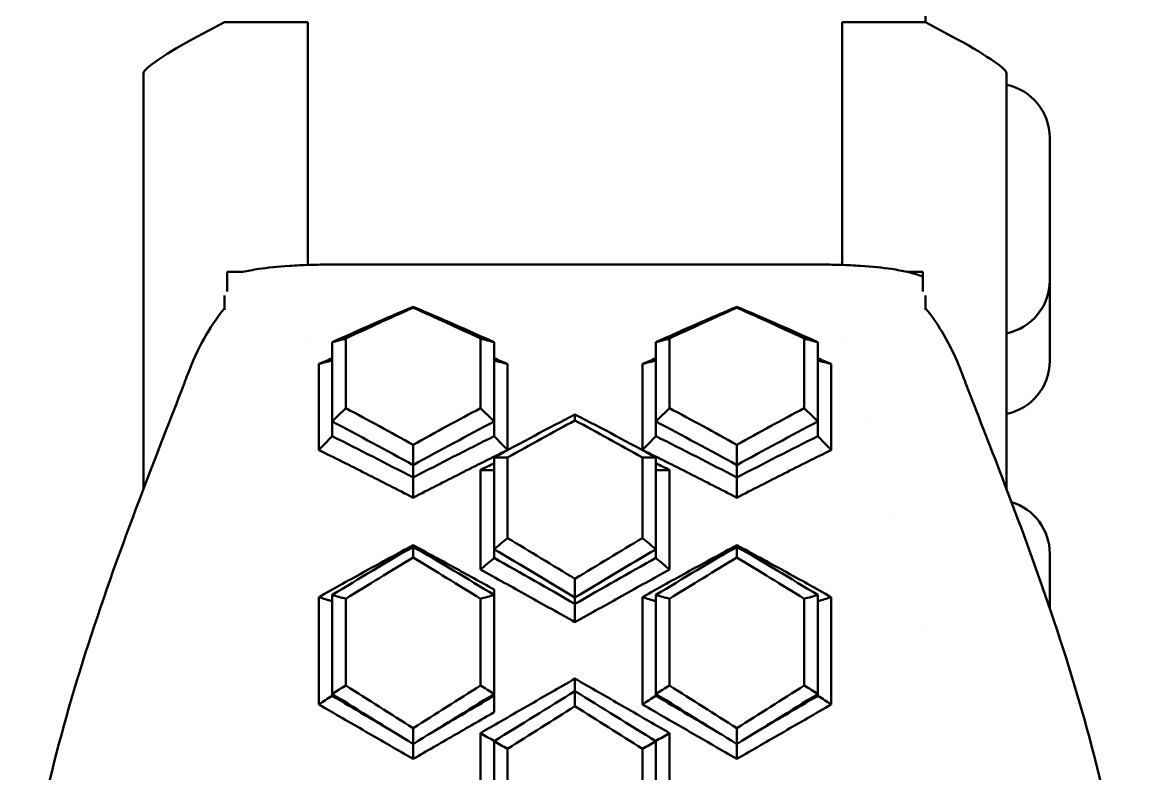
# Model space of a CAD drawing. Header units: millimetres. Extents: x 36 to 3196, y 27 to 5967.
# Drawn here: x 535.05 to 576.04, y 1945.98 to 1973.87 of the extents above; entities that cross this region are included whole.
import ezdxf

# ---------------------------------------------------------------- set-up
doc = ezdxf.new("R2010")
doc.units = ezdxf.units.MM
doc.layers.add('외형선(ISO)', color=7, linetype='Continuous', lineweight=50)

msp = doc.modelspace()

# ---------------------------------------------------------------- linework, layer by layer
at = {"layer": '외형선(ISO)'}
for p, q in [((542.5457, 1973.8673), (541.5457, 1973.3332)), ((542.5457, 1973.8673), (545.6457, 1973.8673)), ((545.6457, 1972.0453), (545.6457, 1973.8673)), ((565.4457, 1973.8571), (565.4457, 1973.8597)), ((565.4457, 1973.8597), (565.4457, 1971.9837)), ((568.5457, 1973.8597), (566.5457, 1973.8597)), ((569.5457, 1973.3263), (568.5457, 1973.8597)), ((539.5457, 1970.8849), (539.5457, 1971.9821)), ((545.6457, 1972.0453), (545.6457, 1971.7027)), ((565.4457, 1971.856), (565.4457, 1971.9837)), ((565.4457, 1966.4527), (565.4457, 1971.856)), ((571.5457, 1971.9755), (571.5457, 1970.8107)), ((545.6457, 1966.4527), (545.6457, 1971.7027)), ((539.5457, 1956.5411), (539.5457, 1970.8849)), ((571.5457, 1970.8107), (571.5457, 1956.5411)), ((573.1457, 1969.5822), (573.1457, 1964.2822)), ((545.6457, 1966.4527), (545.6457, 1964.8724)), ((565.4457, 1964.8724), (565.4457, 1966.4527)), ((545.6457, 1964.8724), (545.6457, 1964.8594)), ((564.608, 1964.8728), (546.4834, 1964.8728)), ((565.4457, 1964.8724), (565.4457, 1964.8594)), ((542.6457, 1964.6031), (542.6457, 1963.869)), ((542.6457, 1964.6031), (543.237, 1964.6031)), ((568.4457, 1964.6031), (567.8544, 1964.6031)), ((568.4457, 1963.869), (568.4457, 1964.6031)), ((573.1457, 1964.2822), (573.1457, 1961.2943)), ((549.5457, 1963.271), (549.5457, 1963.3077)), ((561.5457, 1963.271), (561.5457, 1963.3077)), ((545.6457, 1962.1399), (545.6457, 1962.14)), ((546.5457, 1959.0473), (546.5457, 1961.9931)), ((547.0457, 1959.5476), (547.0457, 1962.128)), ((552.0457, 1962.128), (552.0457, 1959.5476)), ((552.5457, 1961.9931), (552.5457, 1959.0473)), ((558.5457, 1959.0473), (558.5457, 1961.9931)), ((559.0457, 1959.5476), (559.0457, 1962.128)), ((564.0457, 1962.128), (564.0457, 1959.5476)), ((564.5457, 1961.9931), (564.5457, 1959.0473)), ((565.4457, 1962.14), (565.4457, 1962.1399)), ((565.4457, 1962.14), (565.4457, 1962.1399)), ((546.0457, 1961.1892), (546.0457, 1957.9937)), ((553.0457, 1961.1892), (553.0457, 1957.9937)), ((558.0457, 1961.1892), (558.0457, 1957.9937)), ((565.0457, 1961.1892), (565.0457, 1957.9937)), ((555.5457, 1959.0919), (555.5457, 1959.3141)), ((566.2838, 1959.2497), (566.2838, 1959.2497)), ((546.5457, 1958.5077), (546.5457, 1959.0473)), ((552.5457, 1958.5077), (552.5457, 1959.0473)), ((558.5457, 1958.5077), (558.5457, 1959.0473)), ((564.5457, 1958.5077), (564.5457, 1959.0473)), ((549.5457, 1957.4383), (549.5457, 1958.1914)), ((561.5457, 1957.4383), (561.5457, 1958.1914)), ((549.5457, 1956.9735), (549.5457, 1957.4383)), ((552.5457, 1954.3106), (552.5457, 1957.7191)), ((553.0457, 1954.7301), (553.0457, 1957.7159)), ((558.0457, 1957.7159), (558.0457, 1954.7301)), ((558.5457, 1957.7191), (558.5457, 1954.3106)), ((561.5457, 1956.9735), (561.5457, 1957.4383)), ((552.0457, 1957.2548), (552.0457, 1953.5573)), ((559.0457, 1957.2548), (559.0457, 1953.5573)), ((549.5457, 1956.226), (549.5457, 1956.9735)), ((561.5457, 1956.226), (561.5457, 1956.9735)), ((567.353, 1955.4995), (567.353, 1955.4995)), ((549.5457, 1954.4084), (549.5457, 1954.466)), ((549.5457, 1954.4084), (549.5457, 1954.0075)), ((552.5457, 1953.9912), (552.5457, 1954.3106)), ((558.5457, 1953.9912), (558.5457, 1954.3106)), ((561.5457, 1954.466), (561.5457, 1954.4084)), ((561.5457, 1954.4084), (561.5457, 1954.0075)), ((573.1457, 1954.1495), (573.1457, 1952.1287)), ((555.5457, 1952.5226), (555.5457, 1953.2143)), ((546.0457, 1952.5413), (546.0457, 1948.5561)), ((546.5457, 1948.9493), (546.5457, 1952.623)), ((552.5457, 1952.8199), (552.5457, 1952.623)), ((552.5457, 1952.623), (552.5457, 1948.9493)), ((555.5457, 1952.2864), (555.5457, 1952.5226)), ((558.0457, 1952.5413), (558.0457, 1948.5561)), ((558.5457, 1948.9493), (558.5457, 1952.623)), ((564.5457, 1952.623), (564.5457, 1948.9493)), ((565.0457, 1952.5413), (565.0457, 1948.5561)), ((547.0457, 1949.2583), (547.0457, 1952.4763)), ((552.0457, 1952.4763), (552.0457, 1949.2583)), ((555.5457, 1951.6054), (555.5457, 1952.2864)), ((559.0457, 1949.2583), (559.0457, 1952.4763)), ((564.0457, 1952.4763), (564.0457, 1949.2583)), ((568.4457, 1951.4112), (568.4457, 1951.4104)), ((555.5457, 1949.5152), (555.5457, 1949.0524)), ((546.5457, 1948.8793), (546.5457, 1948.9493)), ((552.5457, 1948.9493), (552.5457, 1948.8793)), ((555.5457, 1949.0524), (555.5457, 1948.4986)), ((558.5457, 1948.8793), (558.5457, 1948.9493)), ((564.5457, 1948.8793), (564.5457, 1948.9493)), ((549.5457, 1947.0886), (549.5457, 1947.6726)), ((561.5457, 1947.0886), (561.5457, 1947.6726)), ((552.0457, 1947.4982), (552.0457, 1943.4831)), ((552.5457, 1947.2036), (552.5457, 1947.1919)), ((552.5457, 1943.4906), (552.5457, 1947.1919)), ((558.5457, 1947.1919), (558.5457, 1947.2036)), ((558.5457, 1947.1919), (558.5457, 1943.4906)), ((559.0457, 1947.4982), (559.0457, 1943.4831)), ((549.5457, 1947.0886), (549.5457, 1946.5363)), ((553.0457, 1943.6691), (553.0457, 1946.9113)), ((558.0457, 1946.9113), (558.0457, 1943.6691)), ((561.5457, 1946.5363), (561.5457, 1947.0886))]:
    msp.add_line(p, q, dxfattribs=at)
for centre, start, end in [((571.1457, 1969.5822), 0, 78.46304), ((571.1457, 1964.2822), 281.53696, 0), ((571.1457, 1961.2943), 281.53696, 0), ((571.1457, 1954.1495), 0, 73.11174)]:
    msp.add_arc(centre, 2, start, end, dxfattribs=at)
for centre, major_axis, ratio, start_param, end_param in [((541.5457, 1973.0503), (-1.9965, -1.0832), 0.1096394, 4.6529742, 6.2237705), ((569.5457, 1973.0423), (1.9964, -1.0818), 0.1101723, 0.05963, 1.6304263), ((552.5449, 1983.4199), (0.0005, -57.4374), 0.0000116, 0.9121995, 0.9255914)]:
    msp.add_ellipse(centre, major_axis=major_axis, ratio=ratio, start_param=start_param, end_param=end_param, dxfattribs=at)
for points, knots in [([(568.5457, 2006.5098), (568.5457, 2003.5938), (568.5457, 2000.6769), (568.5457, 1997.7788), (568.5457, 1996.3304), (568.5457, 1994.8867), (568.5457, 1993.4503), (568.5457, 1992.2092), (568.5457, 1990.9735), (568.5457, 1989.7445), (568.5457, 1989.552), (568.5457, 1989.3596), (568.5457, 1989.1674), (568.5457, 1987.7493), (568.5457, 1986.3404), (568.5457, 1984.9389), (568.5457, 1983.5383), (568.5457, 1982.145), (568.5457, 1980.7575), (568.5457, 1978.4443), (568.5457, 1976.1474), (568.5457, 1973.8597)], [0, 0, 0, 0, 0.01013455, 0.01013455, 0.01013455, 0.015199404, 0.015199404, 0.015199404, 0.019575749, 0.019575749, 0.019575749, 0.020261296, 0.020261296, 0.020261296, 0.025319608, 0.025319608, 0.025319608, 0.03037481, 0.03037481, 0.03037481, 0.038803457, 0.038803457, 0.038803457, 0.038803457]), ([(566.5457, 1973.8597), (566.3624, 1973.8597), (566.1791, 1973.8597), (565.8124, 1973.8597), (565.6291, 1973.8597), (565.4457, 1973.8597)], [0, 0, 0, 0, 0.055, 0.055, 0.11, 0.11, 0.11, 0.11]), ([(546.4834, 1964.8728), (546.2259, 1964.8728), (545.97, 1964.8692), (545.4559, 1964.8539), (545.2029, 1964.842), (544.5227, 1964.7977), (544.1421, 1964.7575), (543.5969, 1964.6772), (543.4034, 1964.6411), (543.237, 1964.6031)], [0.00000042, 0.00000042, 0.00000042, 0.00000042, 0.07725415, 0.07725415, 0.15843562, 0.15843562, 0.30729364, 0.30729364, 0.41064076, 0.41064076, 0.41064076, 0.41064076]), ([(567.8544, 1964.6031), (567.6886, 1964.6409), (567.496, 1964.6769), (566.9515, 1964.7573), (566.5706, 1964.7975), (565.8896, 1964.8419), (565.6364, 1964.8538), (565.1219, 1964.8691), (564.8657, 1964.8728), (564.608, 1964.8728)], [0.20082645, 0.20082645, 0.20082645, 0.20082645, 0.30457014, 0.30457014, 0.45478737, 0.45478737, 0.5366622, 0.5366622, 0.61456724, 0.61456724, 0.61456724, 0.61456724]), ([(568.4457, 1964.418), (568.3493, 1964.4612), (568.2303, 1964.5037), (568.0151, 1964.5644), (567.9382, 1964.584), (567.8545, 1964.6031)], [0.04077831, 0.04077831, 0.04077831, 0.04077831, 0.14844039, 0.14844039, 0.20081935, 0.20081935, 0.20081935, 0.20081935]), ([(542.5457, 1963.7254), (542.5457, 1963.6654), (542.5457, 1963.5944), (542.5457, 1963.4259), (542.5457, 1963.3136), (542.5457, 1963.1956)], [0.200597516, 0.200597516, 0.200597516, 0.200597516, 0.237179363, 0.237179363, 0.299685275, 0.299685275, 0.299685275, 0.299685275]), ([(568.5457, 1963.1956), (568.5457, 1963.3136), (568.5457, 1963.4259), (568.5457, 1963.5944), (568.5457, 1963.6654), (568.5457, 1963.7254)], [0.00000349, 0.00000349, 0.00000349, 0.00000349, 0.09256983, 0.09256983, 0.14674488, 0.14674488, 0.14674488, 0.14674488]), ([(568.5457, 1963.2494), (569.0536, 1962.6172), (569.459, 1961.8969), (569.8067, 1961.0568), (569.8435, 1960.964), (569.8789, 1960.8707)], [0, 0, 0, 0, 0.24415469, 0.24415469, 0.2742645, 0.2742645, 0.2742645, 0.2742645]), ([(547.0457, 1962.128), (546.962, 1962.1046), (546.8784, 1962.0816), (546.7117, 1962.0367), (546.6286, 1962.0147), (546.5457, 1961.9931)], [0.000000971, 0.000000971, 0.000000971, 0.000000971, 0.037875541, 0.037875541, 0.075750114, 0.075750114, 0.075750114, 0.075750114]), ([(552.5457, 1961.9931), (552.4628, 1962.0147), (552.3797, 1962.0367), (552.213, 1962.0816), (552.1295, 1962.1046), (552.0457, 1962.128)], [0, 0, 0, 0, 0.037874523, 0.037874523, 0.07574906, 0.07574906, 0.07574906, 0.07574906]), ([(559.0457, 1962.128), (558.962, 1962.1046), (558.8784, 1962.0816), (558.7117, 1962.0367), (558.6286, 1962.0147), (558.5457, 1961.9931)], [0.000000971, 0.000000971, 0.000000971, 0.000000971, 0.037875541, 0.037875541, 0.075750114, 0.075750114, 0.075750114, 0.075750114]), ([(564.5457, 1961.9931), (564.4628, 1962.0147), (564.3797, 1962.0367), (564.213, 1962.0816), (564.1295, 1962.1046), (564.0457, 1962.128)], [0, 0, 0, 0, 0.037874523, 0.037874523, 0.07574906, 0.07574906, 0.07574906, 0.07574906]), ([(546.5457, 1961.3164), (546.4619, 1961.2942), (546.3783, 1961.2725), (546.2116, 1961.2301), (546.1285, 1961.2094), (546.0457, 1961.1892)], [0.000000987, 0.000000987, 0.000000987, 0.000000987, 0.038257663, 0.038257663, 0.076514374, 0.076514374, 0.076514374, 0.076514374]), ([(553.0457, 1961.1892), (552.9629, 1961.2094), (552.8799, 1961.2301), (552.7132, 1961.2725), (552.6296, 1961.2942), (552.5457, 1961.3164)], [0, 0, 0, 0, 0.03825646, 0.03825646, 0.076512754, 0.076512754, 0.076512754, 0.076512754]), ([(558.5457, 1961.3164), (558.4619, 1961.2942), (558.3783, 1961.2725), (558.2116, 1961.2301), (558.1285, 1961.2094), (558.0457, 1961.1892)], [0.000000987, 0.000000987, 0.000000987, 0.000000987, 0.038257663, 0.038257663, 0.076514374, 0.076514374, 0.076514374, 0.076514374]), ([(565.0457, 1961.1892), (564.9629, 1961.2094), (564.8799, 1961.2301), (564.7132, 1961.2725), (564.6296, 1961.2942), (564.5457, 1961.3164)], [0, 0, 0, 0, 0.03825646, 0.03825646, 0.076512754, 0.076512754, 0.076512754, 0.076512754]), ([(535.049, 1940.4211), (535.2737, 1941.9888), (535.5924, 1943.7022), (536.414, 1947.1947), (536.9319, 1949.0179), (538.0944, 1952.6292), (538.7594, 1954.4608), (539.9909, 1957.7208), (540.5736, 1959.2084), (541.0413, 1960.4224)], [0, 0, 0, 0, 0.540349, 0.540349, 1.0962045, 1.0962045, 1.6850783, 1.6850783, 2.2528019, 2.2528019, 2.2528019, 2.2528019]), ([(570.0502, 1960.4224), (570.4365, 1959.4196), (570.8994, 1958.2333), (571.903, 1955.6072), (572.4559, 1954.1283), (573.5707, 1950.9032), (574.1373, 1949.1049), (575.1227, 1945.4332), (575.5406, 1943.5106), (575.9134, 1941.2857), (575.9812, 1940.8486), (576.0424, 1940.4211)], [0, 0, 0, 0, 0.4689398, 0.4689398, 0.9628104, 0.9628104, 1.5165678, 1.5165678, 2.1073485, 2.1073485, 2.2546901, 2.2546901, 2.2546901, 2.2546901]), ([(546.5457, 1959.0473), (546.6286, 1959.1316), (546.7117, 1959.2154), (546.8784, 1959.3821), (546.962, 1959.465), (547.0457, 1959.5476)], [0, 0, 0, 0, 0.037874523, 0.037874523, 0.075749059, 0.075749059, 0.075749059, 0.075749059]), ([(552.0457, 1959.5476), (552.1295, 1959.465), (552.213, 1959.3821), (552.3797, 1959.2154), (552.4628, 1959.1316), (552.5457, 1959.0473)], [0.000000971, 0.000000971, 0.000000971, 0.000000971, 0.037875546, 0.037875546, 0.075750126, 0.075750126, 0.075750126, 0.075750126]), ([(558.5457, 1959.0473), (558.6286, 1959.1316), (558.7117, 1959.2154), (558.8784, 1959.3821), (558.962, 1959.465), (559.0457, 1959.5476)], [0, 0, 0, 0, 0.037874523, 0.037874523, 0.075749059, 0.075749059, 0.075749059, 0.075749059]), ([(564.0457, 1959.5476), (564.1295, 1959.465), (564.213, 1959.3821), (564.3797, 1959.2154), (564.4628, 1959.1316), (564.5457, 1959.0473)], [0.000000971, 0.000000971, 0.000000971, 0.000000971, 0.037875546, 0.037875546, 0.075750126, 0.075750126, 0.075750126, 0.075750126]), ([(546.0457, 1957.9937), (546.1285, 1958.0803), (546.2116, 1958.1664), (546.3783, 1958.3377), (546.4619, 1958.4229), (546.5457, 1958.5077)], [0, 0, 0, 0, 0.038256461, 0.038256461, 0.076512756, 0.076512756, 0.076512756, 0.076512756]), ([(552.5457, 1958.5077), (552.6296, 1958.4229), (552.7132, 1958.3377), (552.8799, 1958.1664), (552.9629, 1958.0803), (553.0457, 1957.9937)], [0.000000987, 0.000000987, 0.000000987, 0.000000987, 0.038257657, 0.038257657, 0.076514361, 0.076514361, 0.076514361, 0.076514361]), ([(558.0457, 1957.9937), (558.1285, 1958.0803), (558.2116, 1958.1664), (558.3783, 1958.3377), (558.4619, 1958.4229), (558.5457, 1958.5077)], [0, 0, 0, 0, 0.038256461, 0.038256461, 0.076512756, 0.076512756, 0.076512756, 0.076512756]), ([(564.5457, 1958.5077), (564.6296, 1958.4229), (564.7132, 1958.3377), (564.8799, 1958.1664), (564.9629, 1958.0803), (565.0457, 1957.9937)], [0.000000987, 0.000000987, 0.000000987, 0.000000987, 0.038257657, 0.038257657, 0.076514361, 0.076514361, 0.076514361, 0.076514361]), ([(549.5457, 1956.226), (548.9624, 1956.5286), (548.3791, 1956.8275), (547.2124, 1957.4169), (546.6291, 1957.7075), (546.0457, 1957.9937)], [-0.40416658, -0.40416658, -0.40416658, -0.40416658, -0.20208232, -0.20208232, 0, 0, 0, 0]), ([(553.0457, 1957.9937), (552.4624, 1957.7075), (551.8791, 1957.4169), (550.7123, 1956.8275), (550.1291, 1956.5286), (549.5457, 1956.226)], [-0.4041666, -0.4041666, -0.4041666, -0.4041666, -0.20208428, -0.20208428, 0, 0, 0, 0]), ([(561.5457, 1956.226), (560.9624, 1956.5286), (560.3791, 1956.8275), (559.2124, 1957.4169), (558.6291, 1957.7075), (558.0457, 1957.9937)], [-0.40416658, -0.40416658, -0.40416658, -0.40416658, -0.20208232, -0.20208232, 0, 0, 0, 0]), ([(565.0457, 1957.9937), (564.4624, 1957.7075), (563.8791, 1957.4169), (562.7123, 1956.8275), (562.1291, 1956.5286), (561.5457, 1956.226)], [-0.4041666, -0.4041666, -0.4041666, -0.4041666, -0.20208428, -0.20208428, 0, 0, 0, 0]), ([(553.0457, 1957.7159), (552.962, 1957.7154), (552.8784, 1957.7154), (552.7117, 1957.7164), (552.6286, 1957.7175), (552.5457, 1957.7191)], [0.000000971, 0.000000971, 0.000000971, 0.000000971, 0.037875545, 0.037875545, 0.075750123, 0.075750123, 0.075750123, 0.075750123]), ([(558.5457, 1957.7191), (558.4628, 1957.7175), (558.3797, 1957.7164), (558.213, 1957.7154), (558.1295, 1957.7154), (558.0457, 1957.7159)], [0, 0, 0, 0, 0.037874523, 0.037874523, 0.075749059, 0.075749059, 0.075749059, 0.075749059]), ([(552.5457, 1957.2412), (552.4619, 1957.2423), (552.3783, 1957.244), (552.2116, 1957.2485), (552.1285, 1957.2514), (552.0457, 1957.2548)], [0.000000987, 0.000000987, 0.000000987, 0.000000987, 0.038257659, 0.038257659, 0.076514364, 0.076514364, 0.076514364, 0.076514364]), ([(559.0457, 1957.2548), (558.9629, 1957.2514), (558.8799, 1957.2485), (558.7132, 1957.244), (558.6296, 1957.2423), (558.5457, 1957.2412)], [0, 0, 0, 0, 0.038256461, 0.038256461, 0.076512755, 0.076512755, 0.076512755, 0.076512755]), ([(552.5457, 1954.3106), (552.6286, 1954.3815), (552.7117, 1954.4519), (552.8784, 1954.5917), (552.962, 1954.6612), (553.0457, 1954.7301)], [0, 0, 0, 0, 0.037874523, 0.037874523, 0.075749059, 0.075749059, 0.075749059, 0.075749059]), ([(558.0457, 1954.7301), (558.1295, 1954.6612), (558.213, 1954.5917), (558.3797, 1954.4519), (558.4628, 1954.3815), (558.5457, 1954.3106)], [0.000000971, 0.000000971, 0.000000971, 0.000000971, 0.037875544, 0.037875544, 0.075750122, 0.075750122, 0.075750122, 0.075750122]), ([(546.0457, 1952.5413), (546.6291, 1952.867), (547.2124, 1953.1905), (548.3791, 1953.8323), (548.9624, 1954.1506), (549.5457, 1954.466)], [-0.4041666, -0.4041666, -0.4041666, -0.4041666, -0.20208428, -0.20208428, 0, 0, 0, 0]), ([(549.5457, 1954.466), (550.0457, 1954.1957), (550.5457, 1953.9232), (551.5457, 1953.3743), (552.0457, 1953.098), (552.5457, 1952.8199)], [-0.34642484, -0.34642484, -0.34642484, -0.34642484, -0.1732124, -0.1732124, -0.00000099, -0.00000099, -0.00000099, -0.00000099]), ([(558.0457, 1952.5413), (558.6291, 1952.867), (559.2124, 1953.1905), (560.3791, 1953.8323), (560.9624, 1954.1506), (561.5457, 1954.466)], [-0.4041666, -0.4041666, -0.4041666, -0.4041666, -0.20208428, -0.20208428, 0, 0, 0, 0]), ([(561.5457, 1954.466), (562.1291, 1954.1506), (562.7123, 1953.8323), (563.8791, 1953.1905), (564.4624, 1952.867), (565.0457, 1952.5413)], [-0.40416657, -0.40416657, -0.40416657, -0.40416657, -0.20208232, -0.20208232, 0, 0, 0, 0]), ([(552.0457, 1953.5573), (552.1285, 1953.6307), (552.2116, 1953.7036), (552.3783, 1953.8482), (552.4619, 1953.92), (552.5457, 1953.9912)], [0, 0, 0, 0, 0.038256461, 0.038256461, 0.076512754, 0.076512754, 0.076512754, 0.076512754]), ([(558.5457, 1953.9912), (558.6296, 1953.92), (558.7132, 1953.8482), (558.8799, 1953.7036), (558.9629, 1953.6307), (559.0457, 1953.5573)], [0.000000987, 0.000000987, 0.000000987, 0.000000987, 0.038257664, 0.038257664, 0.076514376, 0.076514376, 0.076514376, 0.076514376]), ([(555.5457, 1951.6054), (554.9624, 1951.9348), (554.3791, 1952.2624), (553.2124, 1952.9134), (552.6291, 1953.2366), (552.0457, 1953.5573)], [-0.40416658, -0.40416658, -0.40416658, -0.40416658, -0.20208232, -0.20208232, 0, 0, 0, 0]), ([(559.0457, 1953.5573), (558.4624, 1953.2366), (557.8791, 1952.9134), (556.7123, 1952.2624), (556.1291, 1951.9348), (555.5457, 1951.6054)], [-0.4041666, -0.4041666, -0.4041666, -0.4041666, -0.20208428, -0.20208428, 0, 0, 0, 0]), ([(546.5457, 1952.3821), (546.4619, 1952.4074), (546.3783, 1952.4333), (546.2116, 1952.4864), (546.1285, 1952.5136), (546.0457, 1952.5413)], [0.000000987, 0.000000987, 0.000000987, 0.000000987, 0.03825766, 0.03825766, 0.076514367, 0.076514367, 0.076514367, 0.076514367]), ([(547.0457, 1952.4763), (546.962, 1952.4997), (546.8784, 1952.5236), (546.7117, 1952.5724), (546.6286, 1952.5974), (546.5457, 1952.623)], [0.000000971, 0.000000971, 0.000000971, 0.000000971, 0.037875544, 0.037875544, 0.075750122, 0.075750122, 0.075750122, 0.075750122]), ([(552.5457, 1952.623), (552.4628, 1952.5974), (552.3797, 1952.5724), (552.213, 1952.5236), (552.1295, 1952.4997), (552.0457, 1952.4763)], [0, 0, 0, 0, 0.037874523, 0.037874523, 0.075749059, 0.075749059, 0.075749059, 0.075749059]), ([(558.5457, 1952.3821), (558.4619, 1952.4074), (558.3783, 1952.4333), (558.2116, 1952.4864), (558.1285, 1952.5136), (558.0457, 1952.5413)], [0.000000987, 0.000000987, 0.000000987, 0.000000987, 0.03825766, 0.03825766, 0.076514367, 0.076514367, 0.076514367, 0.076514367]), ([(559.0457, 1952.4763), (558.962, 1952.4997), (558.8784, 1952.5236), (558.7117, 1952.5724), (558.6286, 1952.5974), (558.5457, 1952.623)], [0.000000971, 0.000000971, 0.000000971, 0.000000971, 0.037875544, 0.037875544, 0.075750122, 0.075750122, 0.075750122, 0.075750122]), ([(564.5457, 1952.623), (564.4628, 1952.5974), (564.3797, 1952.5724), (564.213, 1952.5236), (564.1295, 1952.4997), (564.0457, 1952.4763)], [0, 0, 0, 0, 0.037874481, 0.037874481, 0.075748957, 0.075748957, 0.075748957, 0.075748957]), ([(565.0457, 1952.5413), (564.9629, 1952.5136), (564.8799, 1952.4864), (564.7132, 1952.4333), (564.6296, 1952.4074), (564.5457, 1952.3821)], [0, 0, 0, 0, 0.038256575, 0.038256575, 0.076513117, 0.076513117, 0.076513117, 0.076513117]), ([(546.5457, 1948.9493), (546.6286, 1949.0019), (546.7117, 1949.0539), (546.8784, 1949.1569), (546.962, 1949.2078), (547.0457, 1949.2583)], [0, 0, 0, 0, 0.037874523, 0.037874523, 0.07574906, 0.07574906, 0.07574906, 0.07574906]), ([(552.0457, 1947.4982), (552.6291, 1947.835), (553.2124, 1948.1717), (554.3791, 1948.8444), (554.9624, 1949.1802), (555.5457, 1949.5152)], [-0.4041666, -0.4041666, -0.4041666, -0.4041666, -0.20208428, -0.20208428, 0, 0, 0, 0]), ([(552.0457, 1949.2583), (552.1295, 1949.2078), (552.213, 1949.1569), (552.3797, 1949.0539), (552.4628, 1949.0019), (552.5457, 1948.9493)], [0.000000987, 0.000000987, 0.000000987, 0.000000987, 0.037875616, 0.037875616, 0.075750233, 0.075750233, 0.075750233, 0.075750233]), ([(555.5457, 1949.5152), (556.1291, 1949.1802), (556.7123, 1948.8444), (557.8791, 1948.1717), (558.4624, 1947.835), (559.0457, 1947.4982)], [-0.40416657, -0.40416657, -0.40416657, -0.40416657, -0.20208232, -0.20208232, 0, 0, 0, 0]), ([(558.5457, 1948.9493), (558.6286, 1949.0019), (558.7117, 1949.0539), (558.8784, 1949.1569), (558.962, 1949.2078), (559.0457, 1949.2583)], [0, 0, 0, 0, 0.037874523, 0.037874523, 0.07574906, 0.07574906, 0.07574906, 0.07574906]), ([(564.0457, 1949.2583), (564.1295, 1949.2078), (564.213, 1949.1569), (564.3797, 1949.0539), (564.4628, 1949.0019), (564.5457, 1948.9493)], [0.000000971, 0.000000971, 0.000000971, 0.000000971, 0.037875541, 0.037875541, 0.075750114, 0.075750114, 0.075750114, 0.075750114]), ([(546.0457, 1948.5561), (546.1285, 1948.6112), (546.2116, 1948.6657), (546.3783, 1948.7734), (546.4619, 1948.8266), (546.5457, 1948.8793)], [0, 0, 0, 0, 0.038256461, 0.038256461, 0.076512756, 0.076512756, 0.076512756, 0.076512756]), ([(558.0457, 1948.5561), (558.1285, 1948.6112), (558.2116, 1948.6657), (558.3783, 1948.7734), (558.4619, 1948.8266), (558.5457, 1948.8793)], [0, 0, 0, 0, 0.038256461, 0.038256461, 0.076512756, 0.076512756, 0.076512756, 0.076512756]), ([(564.5457, 1948.8793), (564.6296, 1948.8266), (564.7132, 1948.7734), (564.8799, 1948.6657), (564.9629, 1948.6112), (565.0457, 1948.5561)], [0.000000987, 0.000000987, 0.000000987, 0.000000987, 0.038257657, 0.038257657, 0.076514361, 0.076514361, 0.076514361, 0.076514361]), ([(549.5457, 1946.5363), (548.9624, 1946.8728), (548.3791, 1947.2096), (547.2124, 1947.8832), (546.6291, 1948.2199), (546.0457, 1948.5561)], [-0.40416658, -0.40416658, -0.40416658, -0.40416658, -0.20208232, -0.20208232, 0, 0, 0, 0]), ([(561.5457, 1946.5363), (560.9624, 1946.8728), (560.3791, 1947.2096), (559.2124, 1947.8832), (558.6291, 1948.2199), (558.0457, 1948.5561)], [-0.40416658, -0.40416658, -0.40416658, -0.40416658, -0.20208232, -0.20208232, 0, 0, 0, 0]), ([(565.0457, 1948.5561), (564.4624, 1948.2199), (563.8791, 1947.8832), (562.7123, 1947.2096), (562.1291, 1946.8728), (561.5457, 1946.5363)], [-0.4041666, -0.4041666, -0.4041666, -0.4041666, -0.20208428, -0.20208428, 0, 0, 0, 0]), ([(552.5457, 1948.2678), (552.0457, 1947.9794), (551.5457, 1947.6907), (550.5457, 1947.1133), (550.0457, 1946.8247), (549.5457, 1946.5363)], [-0.34642384, -0.34642384, -0.34642384, -0.34642384, -0.17321244, -0.17321244, 0, 0, 0, 0]), ([(552.5457, 1947.2036), (552.4619, 1947.2515), (552.3783, 1947.3), (552.2116, 1947.3982), (552.1285, 1947.4479), (552.0457, 1947.4982)], [0.000000987, 0.000000987, 0.000000987, 0.000000987, 0.038257659, 0.038257659, 0.076514366, 0.076514366, 0.076514366, 0.076514366]), ([(553.0457, 1946.9113), (552.962, 1946.957), (552.8784, 1947.0032), (552.7117, 1947.0968), (552.6286, 1947.1441), (552.5457, 1947.1919)], [0.000000971, 0.000000971, 0.000000971, 0.000000971, 0.037875544, 0.037875544, 0.075750121, 0.075750121, 0.075750121, 0.075750121]), ([(558.5457, 1947.1919), (558.4628, 1947.1441), (558.3797, 1947.0968), (558.213, 1947.0032), (558.1295, 1946.957), (558.0457, 1946.9113)], [0, 0, 0, 0, 0.037874481, 0.037874481, 0.075748957, 0.075748957, 0.075748957, 0.075748957]), ([(559.0457, 1947.4982), (558.9629, 1947.4479), (558.8799, 1947.3982), (558.7132, 1947.3), (558.6296, 1947.2515), (558.5457, 1947.2036)], [0, 0, 0, 0, 0.038256575, 0.038256575, 0.076513117, 0.076513117, 0.076513117, 0.076513117])]:
    msp.add_open_spline(points, degree=3, knots=knots, dxfattribs=at)
for points in [[(541.2125, 1960.8707), (541.5347, 1961.7197), (541.9758, 1962.54), (542.5457, 1963.2494)], [(549.5457, 1963.3077), (548.5457, 1962.8888), (547.5457, 1962.4501), (546.5457, 1961.9931)], [(549.5457, 1963.271), (548.7124, 1962.9034), (547.8791, 1962.5221), (547.0457, 1962.128)], [(552.5457, 1961.9931), (551.5457, 1962.4501), (550.5457, 1962.8888), (549.5457, 1963.3077)], [(552.0457, 1962.128), (551.2124, 1962.5221), (550.3791, 1962.9034), (549.5457, 1963.271)], [(561.5457, 1963.3077), (560.5457, 1962.8888), (559.5457, 1962.4501), (558.5457, 1961.9931)], [(561.5457, 1963.271), (560.7124, 1962.9034), (559.8791, 1962.5221), (559.0457, 1962.128)], [(564.5457, 1961.9931), (563.5457, 1962.4501), (562.5457, 1962.8888), (561.5457, 1963.3077)], [(564.0457, 1962.128), (563.2124, 1962.5221), (562.3791, 1962.9034), (561.5457, 1963.271)], [(546.0457, 1961.1892), (546.2124, 1961.2591), (546.3791, 1961.3285), (546.5457, 1961.3974)], [(552.5457, 1961.3974), (552.7124, 1961.3285), (552.879, 1961.2591), (553.0457, 1961.1892)], [(558.0457, 1961.1892), (558.2124, 1961.2591), (558.3791, 1961.3285), (558.5457, 1961.3974)], [(564.5457, 1961.3974), (564.7124, 1961.3285), (564.879, 1961.2591), (565.0457, 1961.1892)], [(541.0413, 1960.4224), (541.0998, 1960.5744), (541.1569, 1960.7237), (541.2124, 1960.8701)], [(541.2123, 1960.8701), (541.2124, 1960.8703), (541.2124, 1960.8705), (541.2125, 1960.8707)], [(569.8789, 1960.8707), (569.879, 1960.8705), (569.8791, 1960.8703), (569.8792, 1960.8701)], [(569.879, 1960.8701), (569.9345, 1960.7237), (569.9916, 1960.5744), (570.0502, 1960.4224)], [(547.0457, 1959.5476), (547.8791, 1959.1056), (548.7124, 1958.6532), (549.5457, 1958.1914)], [(549.5457, 1958.1914), (550.3791, 1958.6532), (551.2124, 1959.1056), (552.0457, 1959.5476)], [(559.0457, 1959.5476), (559.8791, 1959.1056), (560.7124, 1958.6532), (561.5457, 1958.1914)], [(561.5457, 1958.1914), (562.3791, 1958.6532), (563.2124, 1959.1056), (564.0457, 1959.5476)], [(555.5457, 1959.3141), (554.5457, 1958.7966), (553.5457, 1958.2643), (552.5457, 1957.7191)], [(555.5457, 1959.0919), (554.7124, 1958.6429), (553.8791, 1958.1839), (553.0457, 1957.7159)], [(558.5457, 1957.7191), (557.5457, 1958.2643), (556.5457, 1958.7966), (555.5457, 1959.3141)], [(558.0457, 1957.7159), (557.2124, 1958.1839), (556.3791, 1958.6429), (555.5457, 1959.0919)], [(546.5457, 1959.0473), (547.5457, 1958.5248), (548.5457, 1957.9878), (549.5457, 1957.4383)], [(549.5457, 1957.4383), (550.5457, 1957.9878), (551.5457, 1958.5248), (552.5457, 1959.0473)], [(558.5457, 1959.0473), (559.5457, 1958.5248), (560.5457, 1957.9878), (561.5457, 1957.4383)], [(561.5457, 1957.4383), (562.5457, 1957.9878), (563.5457, 1958.5248), (564.5457, 1959.0473)], [(546.5457, 1958.5077), (547.5457, 1958.0094), (548.5457, 1957.4974), (549.5457, 1956.9735)], [(549.5457, 1956.9735), (550.5457, 1957.4974), (551.5457, 1958.0094), (552.5457, 1958.5077)], [(558.5457, 1958.5077), (559.5457, 1958.0094), (560.5457, 1957.4974), (561.5457, 1956.9735)], [(561.5457, 1956.9735), (562.5457, 1957.4974), (563.5457, 1958.0094), (564.5457, 1958.5077)], [(552.0457, 1957.2548), (552.2124, 1957.3386), (552.3791, 1957.4222), (552.5457, 1957.5053)], [(558.5457, 1957.5053), (558.7124, 1957.4222), (558.879, 1957.3386), (559.0457, 1957.2548)], [(553.0457, 1954.7301), (553.8791, 1954.2307), (554.7124, 1953.725), (555.5457, 1953.2143)], [(555.5457, 1953.2143), (556.3791, 1953.725), (557.2124, 1954.2307), (558.0457, 1954.7301)], [(549.5457, 1954.4084), (548.5457, 1953.8213), (547.5457, 1953.2254), (546.5457, 1952.623)], [(552.5457, 1952.623), (551.5457, 1953.2254), (550.5457, 1953.8213), (549.5457, 1954.4084)], [(552.5457, 1954.3106), (553.5457, 1953.7224), (554.5457, 1953.1257), (555.5457, 1952.5226)], [(555.5457, 1952.5226), (556.5457, 1953.1257), (557.5457, 1953.7224), (558.5457, 1954.3106)], [(561.5457, 1954.4084), (560.5457, 1953.8213), (559.5457, 1953.2254), (558.5457, 1952.623)], [(564.5457, 1952.623), (563.5457, 1953.2254), (562.5457, 1953.8213), (561.5457, 1954.4084)], [(549.5457, 1954.0075), (548.7124, 1953.5024), (547.8791, 1952.9916), (547.0457, 1952.4763)], [(552.0457, 1952.4763), (551.2124, 1952.9916), (550.3791, 1953.5024), (549.5457, 1954.0075)], [(552.5457, 1953.9912), (553.5457, 1953.4304), (554.5457, 1952.8614), (555.5457, 1952.2864)], [(555.5457, 1952.2864), (556.5457, 1952.8614), (557.5457, 1953.4304), (558.5457, 1953.9912)], [(561.5457, 1954.0075), (560.7124, 1953.5024), (559.8791, 1952.9916), (559.0457, 1952.4763)], [(564.0457, 1952.4763), (563.2124, 1952.9916), (562.3791, 1953.5024), (561.5457, 1954.0075)], [(547.0457, 1949.2583), (547.8791, 1948.7308), (548.7124, 1948.2018), (549.5457, 1947.6726)], [(549.5457, 1947.6726), (550.3791, 1948.2018), (551.2124, 1948.7308), (552.0457, 1949.2583)], [(559.0457, 1949.2583), (559.8791, 1948.7308), (560.7124, 1948.2018), (561.5457, 1947.6726)], [(561.5457, 1947.6726), (562.3791, 1948.2018), (563.2124, 1948.7308), (564.0457, 1949.2583)], [(546.5457, 1948.9493), (547.5457, 1948.3302), (548.5457, 1947.7091), (549.5457, 1947.0886)], [(546.5457, 1948.8793), (547.3549, 1948.4016), (548.164, 1947.9228), (548.9732, 1947.4439)], [(549.5457, 1947.0886), (550.5457, 1947.7091), (551.5457, 1948.3302), (552.5457, 1948.9493)], [(550.1183, 1947.4439), (550.9274, 1947.9228), (551.7366, 1948.4016), (552.5457, 1948.8793)], [(555.5457, 1949.0524), (554.5457, 1948.4335), (553.5457, 1947.8125), (552.5457, 1947.1919)], [(558.5457, 1947.1919), (557.5457, 1947.8125), (556.5457, 1948.4335), (555.5457, 1949.0524)], [(558.5457, 1948.9493), (559.5457, 1948.3302), (560.5457, 1947.7091), (561.5457, 1947.0886)], [(558.5457, 1948.8793), (559.3549, 1948.4016), (560.164, 1947.9228), (560.9732, 1947.4439)], [(561.5457, 1947.0886), (562.5457, 1947.7091), (563.5457, 1948.3302), (564.5457, 1948.9493)], [(562.1183, 1947.4439), (562.9274, 1947.9228), (563.7366, 1948.4016), (564.5457, 1948.8793)], [(555.5457, 1948.4986), (554.7124, 1947.9699), (553.8791, 1947.4404), (553.0457, 1946.9113)], [(558.0457, 1946.9113), (557.2124, 1947.4404), (556.3791, 1947.9699), (555.5457, 1948.4986)], [(552.9517, 1947.4439), (552.8164, 1947.3638), (552.6811, 1947.2837), (552.5457, 1947.2036)], [(558.5457, 1947.2036), (558.4104, 1947.2837), (558.275, 1947.3638), (558.1397, 1947.4439)]]:
    msp.add_open_spline(points, degree=3, dxfattribs=at)

doc.saveas('drawing.dxf')
